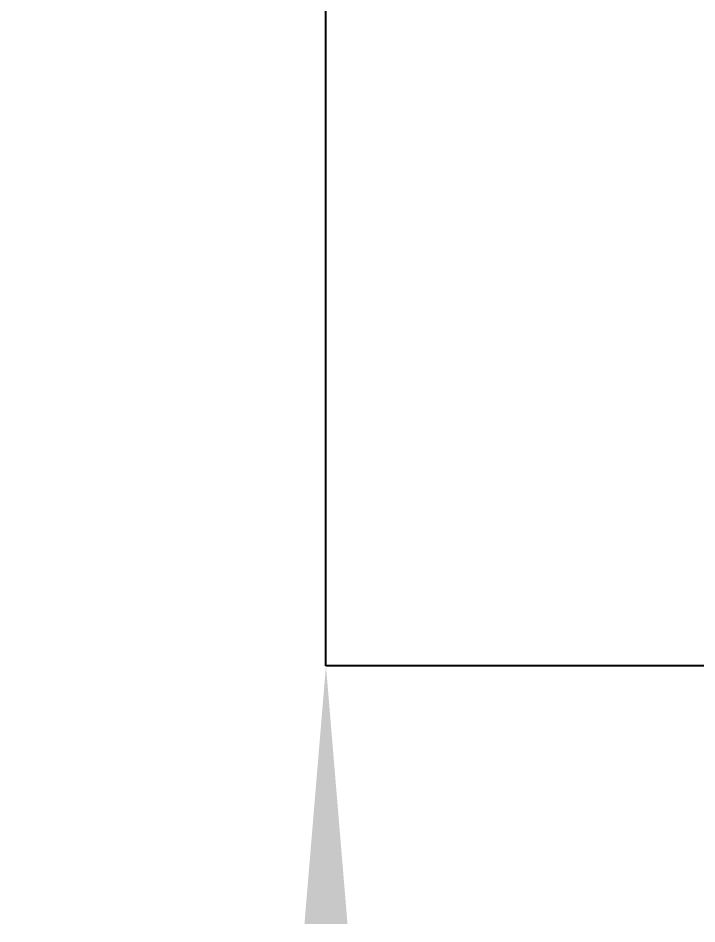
# Model space of a CAD drawing. Extents: x 78 to 182, y 87 to 136.
# Drawn here: x 77.81 to 90.96, y 86.95 to 104.5 of the extents above; entities that cross this region are included whole.
import ezdxf
from ezdxf.enums import TextEntityAlignment as Align

# ---------------------------------------------------------------- set-up
doc = ezdxf.new("R2010")
doc.units = 0
doc.layers.get('0').update_dxf_attribs({"linetype": 'CONTINUOUS'})
doc.layers.add('Dimension001', color=7, linetype='CONTINUOUS')
doc.styles.get("Standard").update_dxf_attribs({"font": 'arial.ttf'})
doc.dimstyles.get("Standard").update_dxf_attribs({"dimscale": 0, "dimtxt": 2.5, "dimasz": 2.5, "dimexe": 1.25, "dimexo": 0.625, "dimtad": 1, "dimtxsty": 'STANDARD', "dimcen": 2.5, "dimazin": 3, "dimtfac": 1, "dimtmove": 0, "dimatfit": 3})

# ---------------------------------------------------------------- blocks, each defined once
blk = doc.blocks.new('*Dimension001')
at = {"color": 0}
for points in [[(83.3583, 128.95), (84.1917, 128.95), (83.775, 123.95)], [(83.3583, 86.95), (84.1917, 86.95), (83.775, 91.95)]]:
    blk.add_solid(points, dxfattribs=at)
at = {"layer": 'Dimension001'}
for p, q in [((112.875, 123.95), (83.775, 123.95)), ((83.775, 91.95), (83.775, 123.95)), ((112.875, 91.95), (83.775, 91.95))]:
    blk.add_line(p, q, dxfattribs=at)
blk.add_text('32.00', height=3.5, dxfattribs=at).set_placement((83.775, 107.95), align=Align.CENTER)

msp = doc.modelspace()

# ---------------------------------------------------------------- dimensions: what is measured, and where the dimension line sits
at = {"layer": 'Dimension001'}
dim = msp.add_linear_dim(base=(83.775, 107.95), p1=(112.875, 91.95), p2=(112.875, 123.95), angle=90, text='32.00', dimstyle='STANDARD', dxfattribs=at)
dim.commit()
dim.dimension.update_dxf_attribs({"geometry": '*Dimension001', "text_midpoint": (88.775, 107.95)})

doc.saveas('drawing.dxf')
